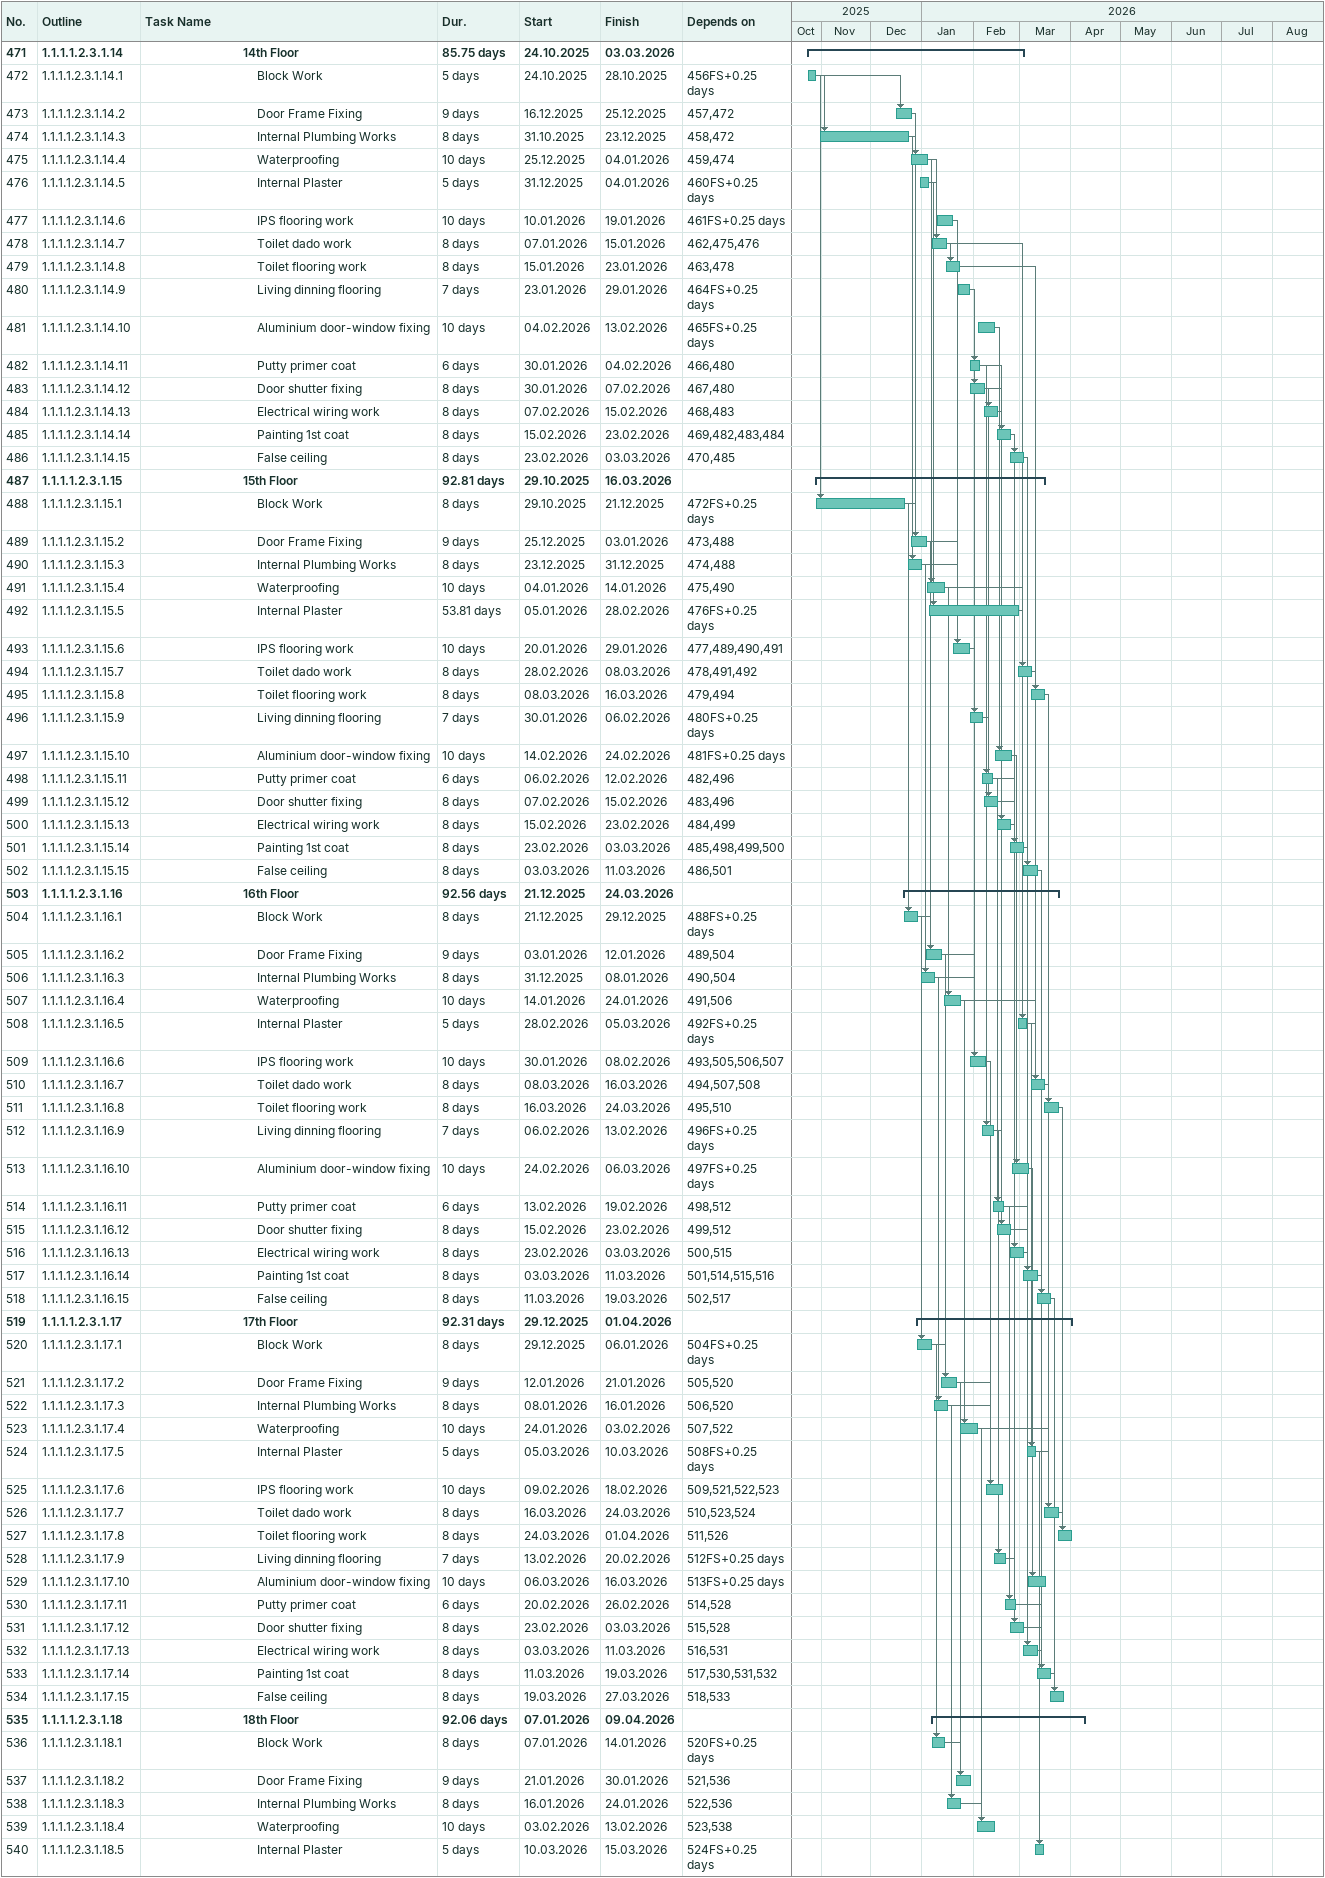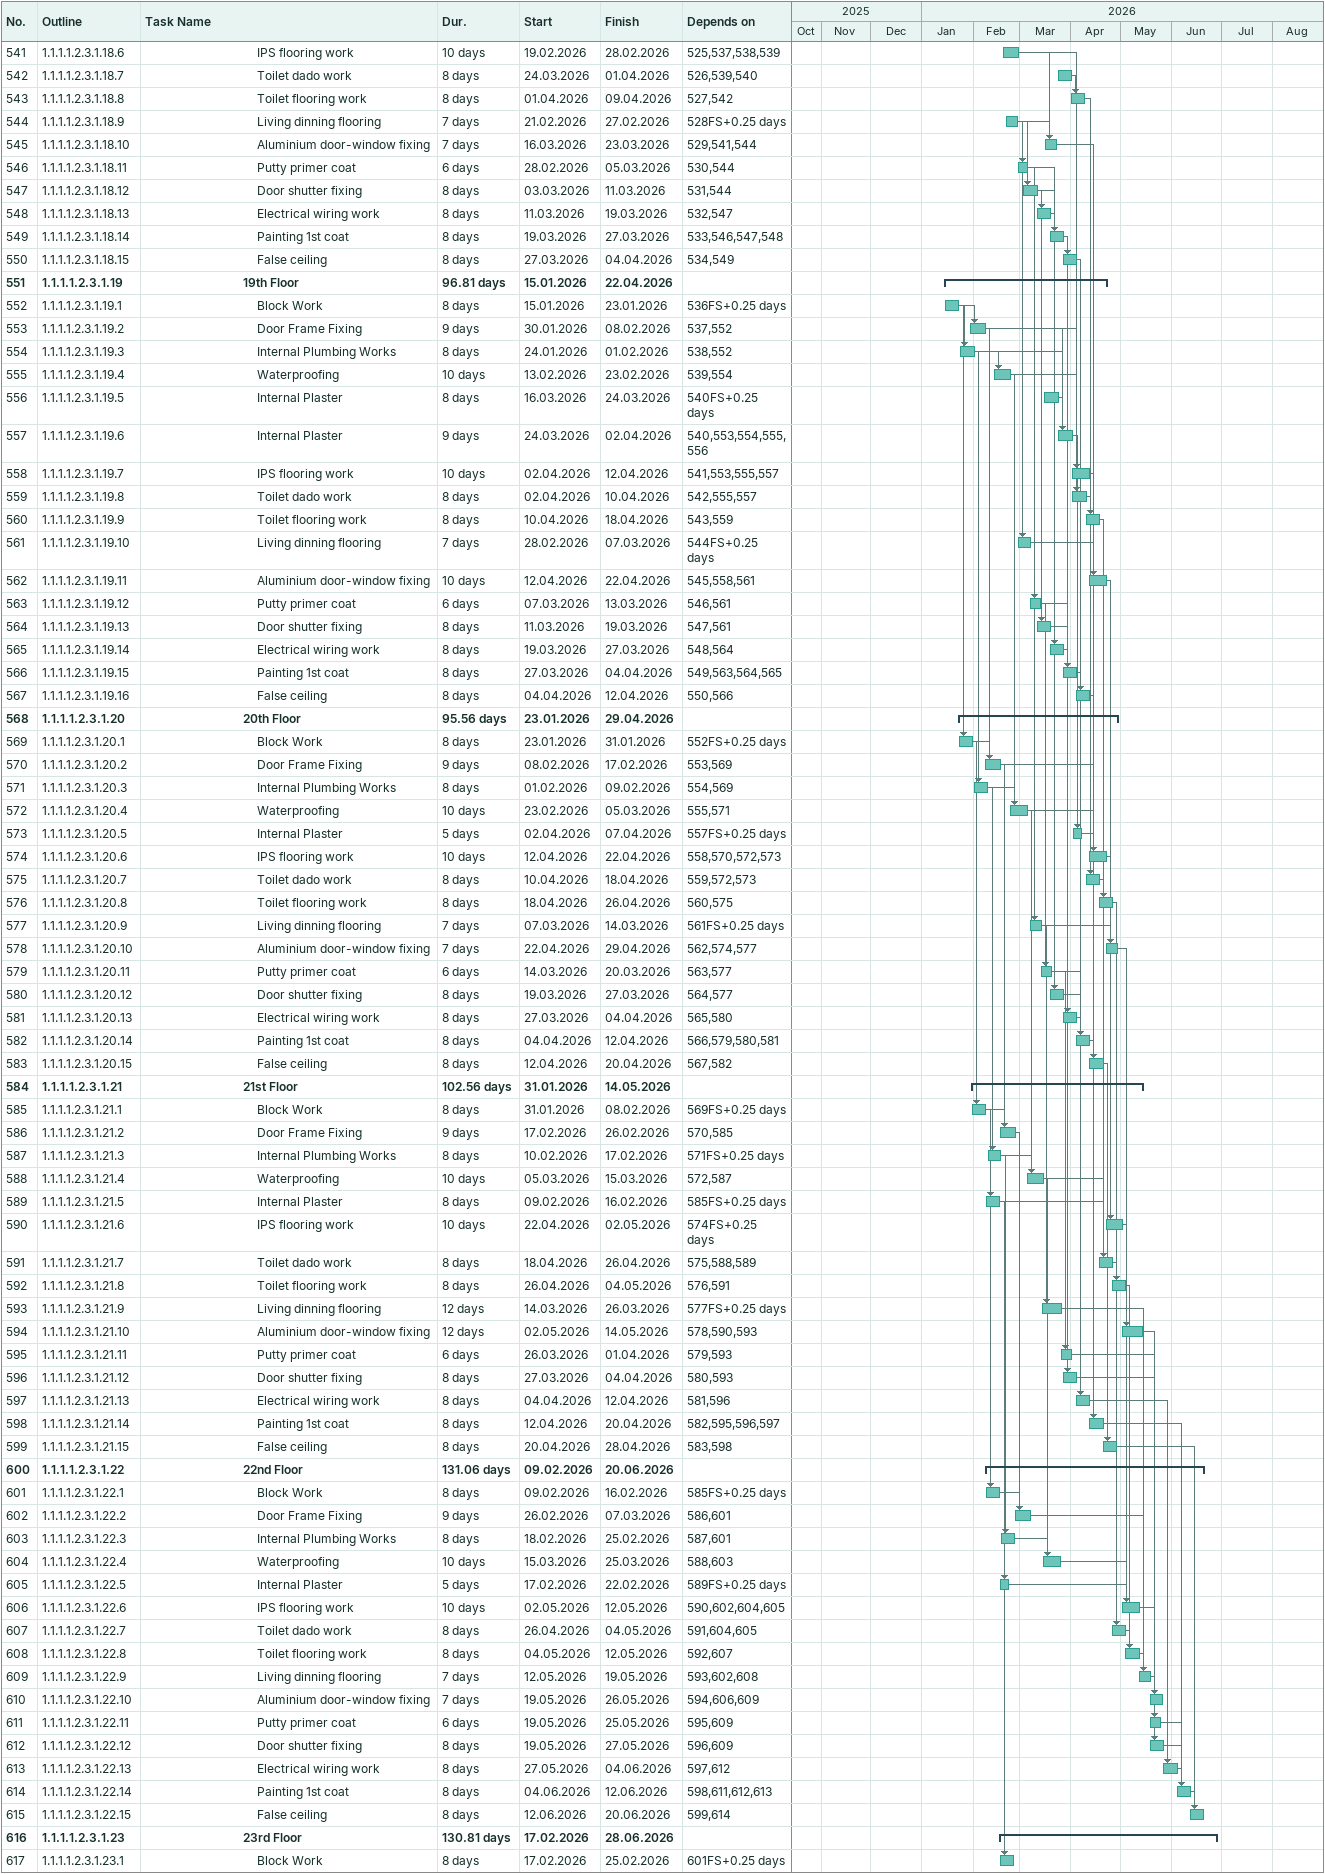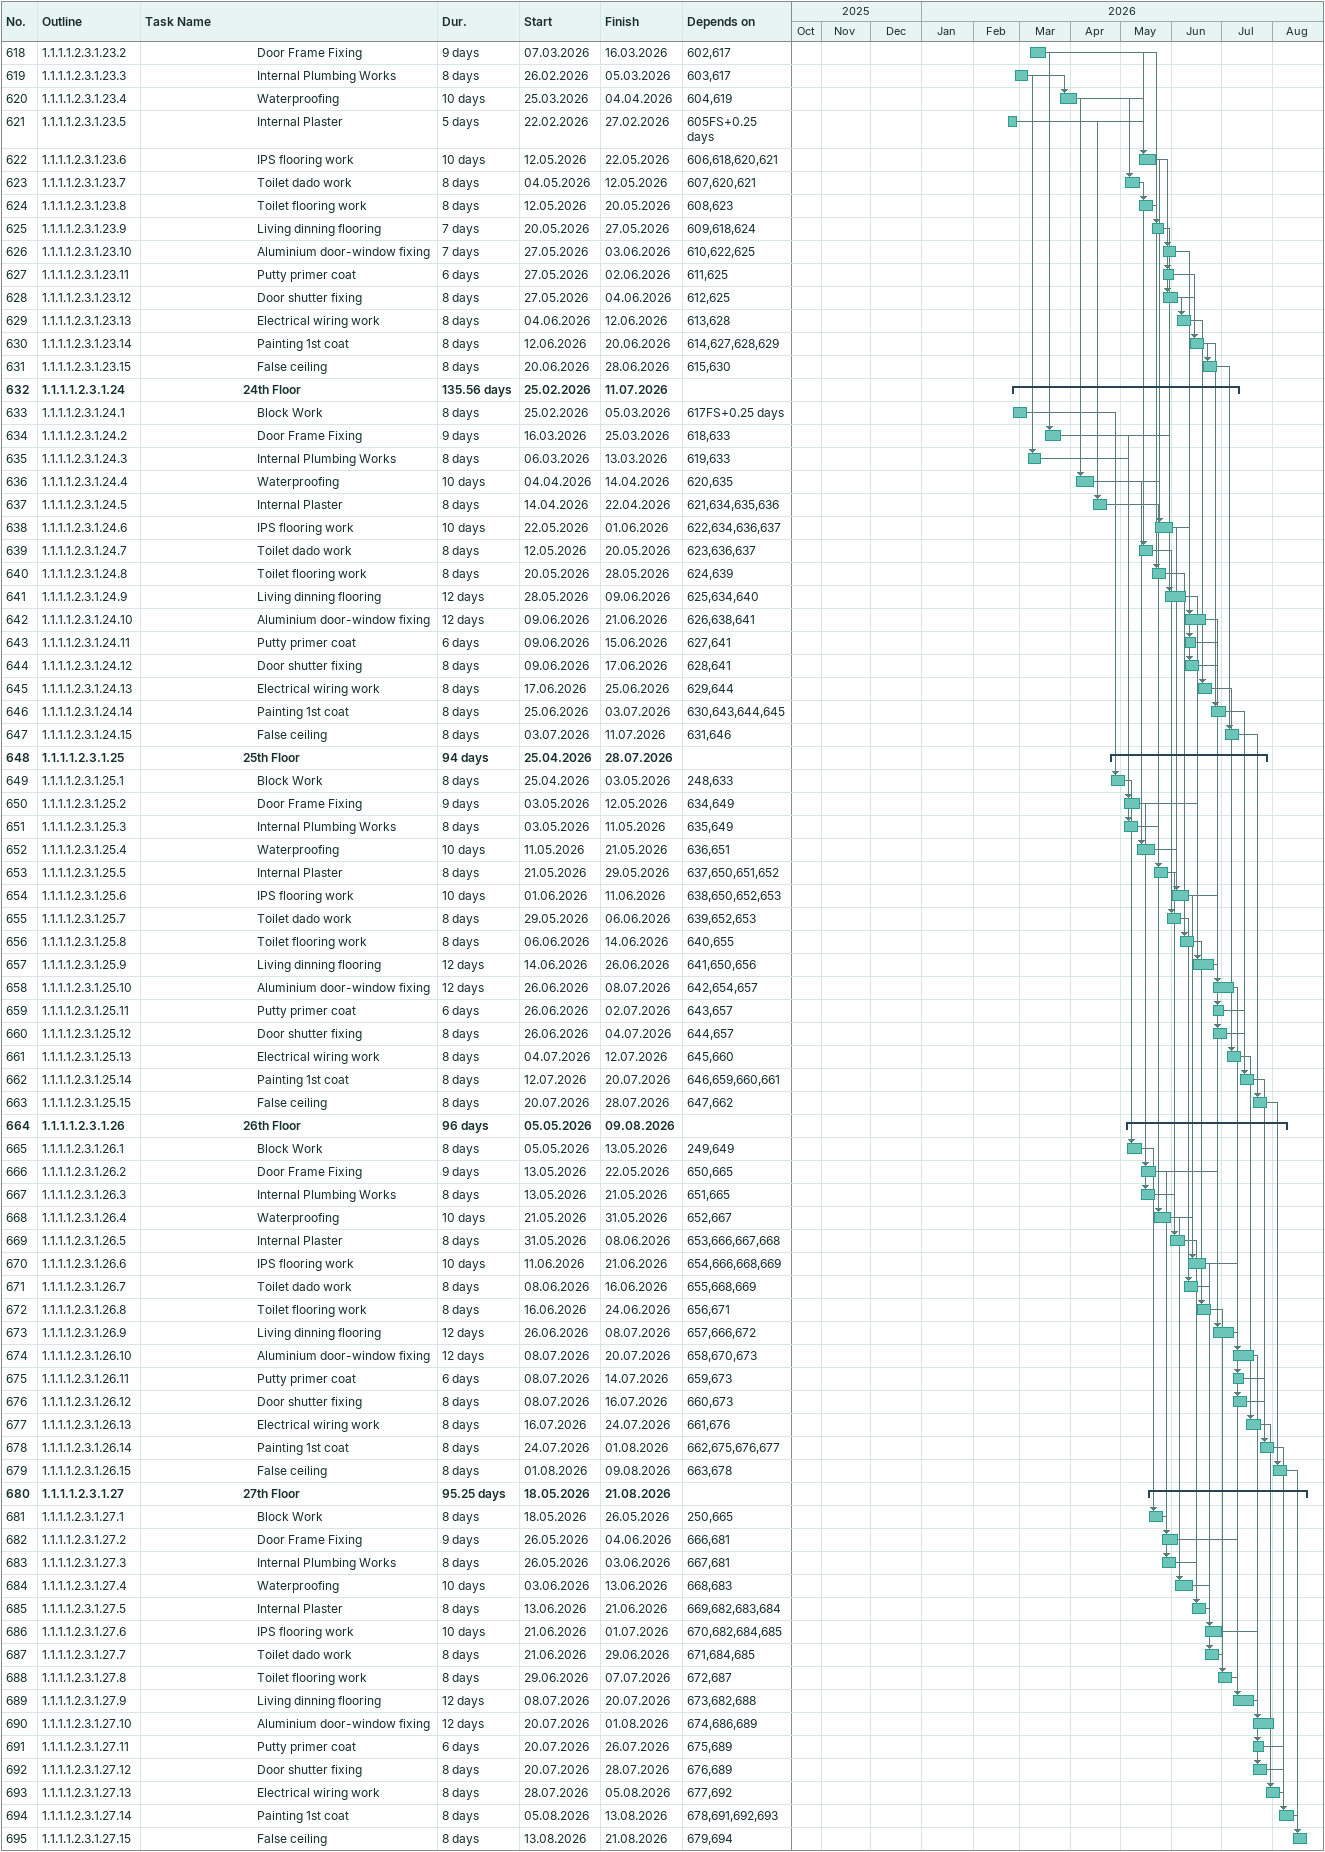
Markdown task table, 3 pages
| ID | WBS | Task | Duration | Start | Finish | Predecessors |
|---|---|---|---|---|---|---|
| 471 | 1.1.1.1.2.3.1.14 | **14th Floor** | 85.75d | 2025-10-24 | 2026-03-03 |  |
| 472 | 1.1.1.1.2.3.1.14.1 | Block Work | 5d | 2025-10-24 | 2025-10-28 | 456FS+0.25d |
| 473 | 1.1.1.1.2.3.1.14.2 | Door Frame Fixing | 9d | 2025-12-16 | 2025-12-25 | 457, 472 |
| 474 | 1.1.1.1.2.3.1.14.3 | Internal Plumbing Works | 8d | 2025-10-31 | 2025-12-23 | 458, 472 |
| 475 | 1.1.1.1.2.3.1.14.4 | Waterproofing | 10d | 2025-12-25 | 2026-01-04 | 459, 474 |
| 476 | 1.1.1.1.2.3.1.14.5 | Internal Plaster | 5d | 2025-12-31 | 2026-01-04 | 460FS+0.25d |
| 477 | 1.1.1.1.2.3.1.14.6 | IPS flooring work | 10d | 2026-01-10 | 2026-01-19 | 461FS+0.25d |
| 478 | 1.1.1.1.2.3.1.14.7 | Toilet dado work | 8d | 2026-01-07 | 2026-01-15 | 462, 475, 476 |
| 479 | 1.1.1.1.2.3.1.14.8 | Toilet flooring work | 8d | 2026-01-15 | 2026-01-23 | 463, 478 |
| 480 | 1.1.1.1.2.3.1.14.9 | Living dinning flooring | 7d | 2026-01-23 | 2026-01-29 | 464FS+0.25d |
| 481 | 1.1.1.1.2.3.1.14.10 | Aluminium door-window fixing | 10d | 2026-02-04 | 2026-02-13 | 465FS+0.25d |
| 482 | 1.1.1.1.2.3.1.14.11 | Putty primer coat | 6d | 2026-01-30 | 2026-02-04 | 466, 480 |
| 483 | 1.1.1.1.2.3.1.14.12 | Door shutter fixing | 8d | 2026-01-30 | 2026-02-07 | 467, 480 |
| 484 | 1.1.1.1.2.3.1.14.13 | Electrical wiring work | 8d | 2026-02-07 | 2026-02-15 | 468, 483 |
| 485 | 1.1.1.1.2.3.1.14.14 | Painting 1st coat | 8d | 2026-02-15 | 2026-02-23 | 469, 482, 483, 484 |
| 486 | 1.1.1.1.2.3.1.14.15 | False ceiling | 8d | 2026-02-23 | 2026-03-03 | 470, 485 |
| 487 | 1.1.1.1.2.3.1.15 | **15th Floor** | 92.81d | 2025-10-29 | 2026-03-16 |  |
| 488 | 1.1.1.1.2.3.1.15.1 | Block Work | 8d | 2025-10-29 | 2025-12-21 | 472FS+0.25d |
| 489 | 1.1.1.1.2.3.1.15.2 | Door Frame Fixing | 9d | 2025-12-25 | 2026-01-03 | 473, 488 |
| 490 | 1.1.1.1.2.3.1.15.3 | Internal Plumbing Works | 8d | 2025-12-23 | 2025-12-31 | 474, 488 |
| 491 | 1.1.1.1.2.3.1.15.4 | Waterproofing | 10d | 2026-01-04 | 2026-01-14 | 475, 490 |
| 492 | 1.1.1.1.2.3.1.15.5 | Internal Plaster | 53.81d | 2026-01-05 | 2026-02-28 | 476FS+0.25d |
| 493 | 1.1.1.1.2.3.1.15.6 | IPS flooring work | 10d | 2026-01-20 | 2026-01-29 | 477, 489, 490, 491 |
| 494 | 1.1.1.1.2.3.1.15.7 | Toilet dado work | 8d | 2026-02-28 | 2026-03-08 | 478, 491, 492 |
| 495 | 1.1.1.1.2.3.1.15.8 | Toilet flooring work | 8d | 2026-03-08 | 2026-03-16 | 479, 494 |
| 496 | 1.1.1.1.2.3.1.15.9 | Living dinning flooring | 7d | 2026-01-30 | 2026-02-06 | 480FS+0.25d |
| 497 | 1.1.1.1.2.3.1.15.10 | Aluminium door-window fixing | 10d | 2026-02-14 | 2026-02-24 | 481FS+0.25d |
| 498 | 1.1.1.1.2.3.1.15.11 | Putty primer coat | 6d | 2026-02-06 | 2026-02-12 | 482, 496 |
| 499 | 1.1.1.1.2.3.1.15.12 | Door shutter fixing | 8d | 2026-02-07 | 2026-02-15 | 483, 496 |
| 500 | 1.1.1.1.2.3.1.15.13 | Electrical wiring work | 8d | 2026-02-15 | 2026-02-23 | 484, 499 |
| 501 | 1.1.1.1.2.3.1.15.14 | Painting 1st coat | 8d | 2026-02-23 | 2026-03-03 | 485, 498, 499, 500 |
| 502 | 1.1.1.1.2.3.1.15.15 | False ceiling | 8d | 2026-03-03 | 2026-03-11 | 486, 501 |
| 503 | 1.1.1.1.2.3.1.16 | **16th Floor** | 92.56d | 2025-12-21 | 2026-03-24 |  |
| 504 | 1.1.1.1.2.3.1.16.1 | Block Work | 8d | 2025-12-21 | 2025-12-29 | 488FS+0.25d |
| 505 | 1.1.1.1.2.3.1.16.2 | Door Frame Fixing | 9d | 2026-01-03 | 2026-01-12 | 489, 504 |
| 506 | 1.1.1.1.2.3.1.16.3 | Internal Plumbing Works | 8d | 2025-12-31 | 2026-01-08 | 490, 504 |
| 507 | 1.1.1.1.2.3.1.16.4 | Waterproofing | 10d | 2026-01-14 | 2026-01-24 | 491, 506 |
| 508 | 1.1.1.1.2.3.1.16.5 | Internal Plaster | 5d | 2026-02-28 | 2026-03-05 | 492FS+0.25d |
| 509 | 1.1.1.1.2.3.1.16.6 | IPS flooring work | 10d | 2026-01-30 | 2026-02-08 | 493, 505, 506, 507 |
| 510 | 1.1.1.1.2.3.1.16.7 | Toilet dado work | 8d | 2026-03-08 | 2026-03-16 | 494, 507, 508 |
| 511 | 1.1.1.1.2.3.1.16.8 | Toilet flooring work | 8d | 2026-03-16 | 2026-03-24 | 495, 510 |
| 512 | 1.1.1.1.2.3.1.16.9 | Living dinning flooring | 7d | 2026-02-06 | 2026-02-13 | 496FS+0.25d |
| 513 | 1.1.1.1.2.3.1.16.10 | Aluminium door-window fixing | 10d | 2026-02-24 | 2026-03-06 | 497FS+0.25d |
| 514 | 1.1.1.1.2.3.1.16.11 | Putty primer coat | 6d | 2026-02-13 | 2026-02-19 | 498, 512 |
| 515 | 1.1.1.1.2.3.1.16.12 | Door shutter fixing | 8d | 2026-02-15 | 2026-02-23 | 499, 512 |
| 516 | 1.1.1.1.2.3.1.16.13 | Electrical wiring work | 8d | 2026-02-23 | 2026-03-03 | 500, 515 |
| 517 | 1.1.1.1.2.3.1.16.14 | Painting 1st coat | 8d | 2026-03-03 | 2026-03-11 | 501, 514, 515, 516 |
| 518 | 1.1.1.1.2.3.1.16.15 | False ceiling | 8d | 2026-03-11 | 2026-03-19 | 502, 517 |
| 519 | 1.1.1.1.2.3.1.17 | **17th Floor** | 92.31d | 2025-12-29 | 2026-04-01 |  |
| 520 | 1.1.1.1.2.3.1.17.1 | Block Work | 8d | 2025-12-29 | 2026-01-06 | 504FS+0.25d |
| 521 | 1.1.1.1.2.3.1.17.2 | Door Frame Fixing | 9d | 2026-01-12 | 2026-01-21 | 505, 520 |
| 522 | 1.1.1.1.2.3.1.17.3 | Internal Plumbing Works | 8d | 2026-01-08 | 2026-01-16 | 506, 520 |
| 523 | 1.1.1.1.2.3.1.17.4 | Waterproofing | 10d | 2026-01-24 | 2026-02-03 | 507, 522 |
| 524 | 1.1.1.1.2.3.1.17.5 | Internal Plaster | 5d | 2026-03-05 | 2026-03-10 | 508FS+0.25d |
| 525 | 1.1.1.1.2.3.1.17.6 | IPS flooring work | 10d | 2026-02-09 | 2026-02-18 | 509, 521, 522, 523 |
| 526 | 1.1.1.1.2.3.1.17.7 | Toilet dado work | 8d | 2026-03-16 | 2026-03-24 | 510, 523, 524 |
| 527 | 1.1.1.1.2.3.1.17.8 | Toilet flooring work | 8d | 2026-03-24 | 2026-04-01 | 511, 526 |
| 528 | 1.1.1.1.2.3.1.17.9 | Living dinning flooring | 7d | 2026-02-13 | 2026-02-20 | 512FS+0.25d |
| 529 | 1.1.1.1.2.3.1.17.10 | Aluminium door-window fixing | 10d | 2026-03-06 | 2026-03-16 | 513FS+0.25d |
| 530 | 1.1.1.1.2.3.1.17.11 | Putty primer coat | 6d | 2026-02-20 | 2026-02-26 | 514, 528 |
| 531 | 1.1.1.1.2.3.1.17.12 | Door shutter fixing | 8d | 2026-02-23 | 2026-03-03 | 515, 528 |
| 532 | 1.1.1.1.2.3.1.17.13 | Electrical wiring work | 8d | 2026-03-03 | 2026-03-11 | 516, 531 |
| 533 | 1.1.1.1.2.3.1.17.14 | Painting 1st coat | 8d | 2026-03-11 | 2026-03-19 | 517, 530, 531, 532 |
| 534 | 1.1.1.1.2.3.1.17.15 | False ceiling | 8d | 2026-03-19 | 2026-03-27 | 518, 533 |
| 535 | 1.1.1.1.2.3.1.18 | **18th Floor** | 92.06d | 2026-01-07 | 2026-04-09 |  |
| 536 | 1.1.1.1.2.3.1.18.1 | Block Work | 8d | 2026-01-07 | 2026-01-14 | 520FS+0.25d |
| 537 | 1.1.1.1.2.3.1.18.2 | Door Frame Fixing | 9d | 2026-01-21 | 2026-01-30 | 521, 536 |
| 538 | 1.1.1.1.2.3.1.18.3 | Internal Plumbing Works | 8d | 2026-01-16 | 2026-01-24 | 522, 536 |
| 539 | 1.1.1.1.2.3.1.18.4 | Waterproofing | 10d | 2026-02-03 | 2026-02-13 | 523, 538 |
| 540 | 1.1.1.1.2.3.1.18.5 | Internal Plaster | 5d | 2026-03-10 | 2026-03-15 | 524FS+0.25d |
| 541 | 1.1.1.1.2.3.1.18.6 | IPS flooring work | 10d | 2026-02-19 | 2026-02-28 | 525, 537, 538, 539 |
| 542 | 1.1.1.1.2.3.1.18.7 | Toilet dado work | 8d | 2026-03-24 | 2026-04-01 | 526, 539, 540 |
| 543 | 1.1.1.1.2.3.1.18.8 | Toilet flooring work | 8d | 2026-04-01 | 2026-04-09 | 527, 542 |
| 544 | 1.1.1.1.2.3.1.18.9 | Living dinning flooring | 7d | 2026-02-21 | 2026-02-27 | 528FS+0.25d |
| 545 | 1.1.1.1.2.3.1.18.10 | Aluminium door-window fixing | 7d | 2026-03-16 | 2026-03-23 | 529, 541, 544 |
| 546 | 1.1.1.1.2.3.1.18.11 | Putty primer coat | 6d | 2026-02-28 | 2026-03-05 | 530, 544 |
| 547 | 1.1.1.1.2.3.1.18.12 | Door shutter fixing | 8d | 2026-03-03 | 2026-03-11 | 531, 544 |
| 548 | 1.1.1.1.2.3.1.18.13 | Electrical wiring work | 8d | 2026-03-11 | 2026-03-19 | 532, 547 |
| 549 | 1.1.1.1.2.3.1.18.14 | Painting 1st coat | 8d | 2026-03-19 | 2026-03-27 | 533, 546, 547, 548 |
| 550 | 1.1.1.1.2.3.1.18.15 | False ceiling | 8d | 2026-03-27 | 2026-04-04 | 534, 549 |
| 551 | 1.1.1.1.2.3.1.19 | **19th Floor** | 96.81d | 2026-01-15 | 2026-04-22 |  |
| 552 | 1.1.1.1.2.3.1.19.1 | Block Work | 8d | 2026-01-15 | 2026-01-23 | 536FS+0.25d |
| 553 | 1.1.1.1.2.3.1.19.2 | Door Frame Fixing | 9d | 2026-01-30 | 2026-02-08 | 537, 552 |
| 554 | 1.1.1.1.2.3.1.19.3 | Internal Plumbing Works | 8d | 2026-01-24 | 2026-02-01 | 538, 552 |
| 555 | 1.1.1.1.2.3.1.19.4 | Waterproofing | 10d | 2026-02-13 | 2026-02-23 | 539, 554 |
| 556 | 1.1.1.1.2.3.1.19.5 | Internal Plaster | 8d | 2026-03-16 | 2026-03-24 | 540FS+0.25d |
| 557 | 1.1.1.1.2.3.1.19.6 | Internal Plaster | 9d | 2026-03-24 | 2026-04-02 | 540, 553, 554, 555, 556 |
| 558 | 1.1.1.1.2.3.1.19.7 | IPS flooring work | 10d | 2026-04-02 | 2026-04-12 | 541, 553, 555, 557 |
| 559 | 1.1.1.1.2.3.1.19.8 | Toilet dado work | 8d | 2026-04-02 | 2026-04-10 | 542, 555, 557 |
| 560 | 1.1.1.1.2.3.1.19.9 | Toilet flooring work | 8d | 2026-04-10 | 2026-04-18 | 543, 559 |
| 561 | 1.1.1.1.2.3.1.19.10 | Living dinning flooring | 7d | 2026-02-28 | 2026-03-07 | 544FS+0.25d |
| 562 | 1.1.1.1.2.3.1.19.11 | Aluminium door-window fixing | 10d | 2026-04-12 | 2026-04-22 | 545, 558, 561 |
| 563 | 1.1.1.1.2.3.1.19.12 | Putty primer coat | 6d | 2026-03-07 | 2026-03-13 | 546, 561 |
| 564 | 1.1.1.1.2.3.1.19.13 | Door shutter fixing | 8d | 2026-03-11 | 2026-03-19 | 547, 561 |
| 565 | 1.1.1.1.2.3.1.19.14 | Electrical wiring work | 8d | 2026-03-19 | 2026-03-27 | 548, 564 |
| 566 | 1.1.1.1.2.3.1.19.15 | Painting 1st coat | 8d | 2026-03-27 | 2026-04-04 | 549, 563, 564, 565 |
| 567 | 1.1.1.1.2.3.1.19.16 | False ceiling | 8d | 2026-04-04 | 2026-04-12 | 550, 566 |
| 568 | 1.1.1.1.2.3.1.20 | **20th Floor** | 95.56d | 2026-01-23 | 2026-04-29 |  |
| 569 | 1.1.1.1.2.3.1.20.1 | Block Work | 8d | 2026-01-23 | 2026-01-31 | 552FS+0.25d |
| 570 | 1.1.1.1.2.3.1.20.2 | Door Frame Fixing | 9d | 2026-02-08 | 2026-02-17 | 553, 569 |
| 571 | 1.1.1.1.2.3.1.20.3 | Internal Plumbing Works | 8d | 2026-02-01 | 2026-02-09 | 554, 569 |
| 572 | 1.1.1.1.2.3.1.20.4 | Waterproofing | 10d | 2026-02-23 | 2026-03-05 | 555, 571 |
| 573 | 1.1.1.1.2.3.1.20.5 | Internal Plaster | 5d | 2026-04-02 | 2026-04-07 | 557FS+0.25d |
| 574 | 1.1.1.1.2.3.1.20.6 | IPS flooring work | 10d | 2026-04-12 | 2026-04-22 | 558, 570, 572, 573 |
| 575 | 1.1.1.1.2.3.1.20.7 | Toilet dado work | 8d | 2026-04-10 | 2026-04-18 | 559, 572, 573 |
| 576 | 1.1.1.1.2.3.1.20.8 | Toilet flooring work | 8d | 2026-04-18 | 2026-04-26 | 560, 575 |
| 577 | 1.1.1.1.2.3.1.20.9 | Living dinning flooring | 7d | 2026-03-07 | 2026-03-14 | 561FS+0.25d |
| 578 | 1.1.1.1.2.3.1.20.10 | Aluminium door-window fixing | 7d | 2026-04-22 | 2026-04-29 | 562, 574, 577 |
| 579 | 1.1.1.1.2.3.1.20.11 | Putty primer coat | 6d | 2026-03-14 | 2026-03-20 | 563, 577 |
| 580 | 1.1.1.1.2.3.1.20.12 | Door shutter fixing | 8d | 2026-03-19 | 2026-03-27 | 564, 577 |
| 581 | 1.1.1.1.2.3.1.20.13 | Electrical wiring work | 8d | 2026-03-27 | 2026-04-04 | 565, 580 |
| 582 | 1.1.1.1.2.3.1.20.14 | Painting 1st coat | 8d | 2026-04-04 | 2026-04-12 | 566, 579, 580, 581 |
| 583 | 1.1.1.1.2.3.1.20.15 | False ceiling | 8d | 2026-04-12 | 2026-04-20 | 567, 582 |
| 584 | 1.1.1.1.2.3.1.21 | **21st Floor** | 102.56d | 2026-01-31 | 2026-05-14 |  |
| 585 | 1.1.1.1.2.3.1.21.1 | Block Work | 8d | 2026-01-31 | 2026-02-08 | 569FS+0.25d |
| 586 | 1.1.1.1.2.3.1.21.2 | Door Frame Fixing | 9d | 2026-02-17 | 2026-02-26 | 570, 585 |
| 587 | 1.1.1.1.2.3.1.21.3 | Internal Plumbing Works | 8d | 2026-02-10 | 2026-02-17 | 571FS+0.25d |
| 588 | 1.1.1.1.2.3.1.21.4 | Waterproofing | 10d | 2026-03-05 | 2026-03-15 | 572, 587 |
| 589 | 1.1.1.1.2.3.1.21.5 | Internal Plaster | 8d | 2026-02-09 | 2026-02-16 | 585FS+0.25d |
| 590 | 1.1.1.1.2.3.1.21.6 | IPS flooring work | 10d | 2026-04-22 | 2026-05-02 | 574FS+0.25d |
| 591 | 1.1.1.1.2.3.1.21.7 | Toilet dado work | 8d | 2026-04-18 | 2026-04-26 | 575, 588, 589 |
| 592 | 1.1.1.1.2.3.1.21.8 | Toilet flooring work | 8d | 2026-04-26 | 2026-05-04 | 576, 591 |
| 593 | 1.1.1.1.2.3.1.21.9 | Living dinning flooring | 12d | 2026-03-14 | 2026-03-26 | 577FS+0.25d |
| 594 | 1.1.1.1.2.3.1.21.10 | Aluminium door-window fixing | 12d | 2026-05-02 | 2026-05-14 | 578, 590, 593 |
| 595 | 1.1.1.1.2.3.1.21.11 | Putty primer coat | 6d | 2026-03-26 | 2026-04-01 | 579, 593 |
| 596 | 1.1.1.1.2.3.1.21.12 | Door shutter fixing | 8d | 2026-03-27 | 2026-04-04 | 580, 593 |
| 597 | 1.1.1.1.2.3.1.21.13 | Electrical wiring work | 8d | 2026-04-04 | 2026-04-12 | 581, 596 |
| 598 | 1.1.1.1.2.3.1.21.14 | Painting 1st coat | 8d | 2026-04-12 | 2026-04-20 | 582, 595, 596, 597 |
| 599 | 1.1.1.1.2.3.1.21.15 | False ceiling | 8d | 2026-04-20 | 2026-04-28 | 583, 598 |
| 600 | 1.1.1.1.2.3.1.22 | **22nd Floor** | 131.06d | 2026-02-09 | 2026-06-20 |  |
| 601 | 1.1.1.1.2.3.1.22.1 | Block Work | 8d | 2026-02-09 | 2026-02-16 | 585FS+0.25d |
| 602 | 1.1.1.1.2.3.1.22.2 | Door Frame Fixing | 9d | 2026-02-26 | 2026-03-07 | 586, 601 |
| 603 | 1.1.1.1.2.3.1.22.3 | Internal Plumbing Works | 8d | 2026-02-18 | 2026-02-25 | 587, 601 |
| 604 | 1.1.1.1.2.3.1.22.4 | Waterproofing | 10d | 2026-03-15 | 2026-03-25 | 588, 603 |
| 605 | 1.1.1.1.2.3.1.22.5 | Internal Plaster | 5d | 2026-02-17 | 2026-02-22 | 589FS+0.25d |
| 606 | 1.1.1.1.2.3.1.22.6 | IPS flooring work | 10d | 2026-05-02 | 2026-05-12 | 590, 602, 604, 605 |
| 607 | 1.1.1.1.2.3.1.22.7 | Toilet dado work | 8d | 2026-04-26 | 2026-05-04 | 591, 604, 605 |
| 608 | 1.1.1.1.2.3.1.22.8 | Toilet flooring work | 8d | 2026-05-04 | 2026-05-12 | 592, 607 |
| 609 | 1.1.1.1.2.3.1.22.9 | Living dinning flooring | 7d | 2026-05-12 | 2026-05-19 | 593, 602, 608 |
| 610 | 1.1.1.1.2.3.1.22.10 | Aluminium door-window fixing | 7d | 2026-05-19 | 2026-05-26 | 594, 606, 609 |
| 611 | 1.1.1.1.2.3.1.22.11 | Putty primer coat | 6d | 2026-05-19 | 2026-05-25 | 595, 609 |
| 612 | 1.1.1.1.2.3.1.22.12 | Door shutter fixing | 8d | 2026-05-19 | 2026-05-27 | 596, 609 |
| 613 | 1.1.1.1.2.3.1.22.13 | Electrical wiring work | 8d | 2026-05-27 | 2026-06-04 | 597, 612 |
| 614 | 1.1.1.1.2.3.1.22.14 | Painting 1st coat | 8d | 2026-06-04 | 2026-06-12 | 598, 611, 612, 613 |
| 615 | 1.1.1.1.2.3.1.22.15 | False ceiling | 8d | 2026-06-12 | 2026-06-20 | 599, 614 |
| 616 | 1.1.1.1.2.3.1.23 | **23rd Floor** | 130.81d | 2026-02-17 | 2026-06-28 |  |
| 617 | 1.1.1.1.2.3.1.23.1 | Block Work | 8d | 2026-02-17 | 2026-02-25 | 601FS+0.25d |
| 618 | 1.1.1.1.2.3.1.23.2 | Door Frame Fixing | 9d | 2026-03-07 | 2026-03-16 | 602, 617 |
| 619 | 1.1.1.1.2.3.1.23.3 | Internal Plumbing Works | 8d | 2026-02-26 | 2026-03-05 | 603, 617 |
| 620 | 1.1.1.1.2.3.1.23.4 | Waterproofing | 10d | 2026-03-25 | 2026-04-04 | 604, 619 |
| 621 | 1.1.1.1.2.3.1.23.5 | Internal Plaster | 5d | 2026-02-22 | 2026-02-27 | 605FS+0.25d |
| 622 | 1.1.1.1.2.3.1.23.6 | IPS flooring work | 10d | 2026-05-12 | 2026-05-22 | 606, 618, 620, 621 |
| 623 | 1.1.1.1.2.3.1.23.7 | Toilet dado work | 8d | 2026-05-04 | 2026-05-12 | 607, 620, 621 |
| 624 | 1.1.1.1.2.3.1.23.8 | Toilet flooring work | 8d | 2026-05-12 | 2026-05-20 | 608, 623 |
| 625 | 1.1.1.1.2.3.1.23.9 | Living dinning flooring | 7d | 2026-05-20 | 2026-05-27 | 609, 618, 624 |
| 626 | 1.1.1.1.2.3.1.23.10 | Aluminium door-window fixing | 7d | 2026-05-27 | 2026-06-03 | 610, 622, 625 |
| 627 | 1.1.1.1.2.3.1.23.11 | Putty primer coat | 6d | 2026-05-27 | 2026-06-02 | 611, 625 |
| 628 | 1.1.1.1.2.3.1.23.12 | Door shutter fixing | 8d | 2026-05-27 | 2026-06-04 | 612, 625 |
| 629 | 1.1.1.1.2.3.1.23.13 | Electrical wiring work | 8d | 2026-06-04 | 2026-06-12 | 613, 628 |
| 630 | 1.1.1.1.2.3.1.23.14 | Painting 1st coat | 8d | 2026-06-12 | 2026-06-20 | 614, 627, 628, 629 |
| 631 | 1.1.1.1.2.3.1.23.15 | False ceiling | 8d | 2026-06-20 | 2026-06-28 | 615, 630 |
| 632 | 1.1.1.1.2.3.1.24 | **24th Floor** | 135.56d | 2026-02-25 | 2026-07-11 |  |
| 633 | 1.1.1.1.2.3.1.24.1 | Block Work | 8d | 2026-02-25 | 2026-03-05 | 617FS+0.25d |
| 634 | 1.1.1.1.2.3.1.24.2 | Door Frame Fixing | 9d | 2026-03-16 | 2026-03-25 | 618, 633 |
| 635 | 1.1.1.1.2.3.1.24.3 | Internal Plumbing Works | 8d | 2026-03-06 | 2026-03-13 | 619, 633 |
| 636 | 1.1.1.1.2.3.1.24.4 | Waterproofing | 10d | 2026-04-04 | 2026-04-14 | 620, 635 |
| 637 | 1.1.1.1.2.3.1.24.5 | Internal Plaster | 8d | 2026-04-14 | 2026-04-22 | 621, 634, 635, 636 |
| 638 | 1.1.1.1.2.3.1.24.6 | IPS flooring work | 10d | 2026-05-22 | 2026-06-01 | 622, 634, 636, 637 |
| 639 | 1.1.1.1.2.3.1.24.7 | Toilet dado work | 8d | 2026-05-12 | 2026-05-20 | 623, 636, 637 |
| 640 | 1.1.1.1.2.3.1.24.8 | Toilet flooring work | 8d | 2026-05-20 | 2026-05-28 | 624, 639 |
| 641 | 1.1.1.1.2.3.1.24.9 | Living dinning flooring | 12d | 2026-05-28 | 2026-06-09 | 625, 634, 640 |
| 642 | 1.1.1.1.2.3.1.24.10 | Aluminium door-window fixing | 12d | 2026-06-09 | 2026-06-21 | 626, 638, 641 |
| 643 | 1.1.1.1.2.3.1.24.11 | Putty primer coat | 6d | 2026-06-09 | 2026-06-15 | 627, 641 |
| 644 | 1.1.1.1.2.3.1.24.12 | Door shutter fixing | 8d | 2026-06-09 | 2026-06-17 | 628, 641 |
| 645 | 1.1.1.1.2.3.1.24.13 | Electrical wiring work | 8d | 2026-06-17 | 2026-06-25 | 629, 644 |
| 646 | 1.1.1.1.2.3.1.24.14 | Painting 1st coat | 8d | 2026-06-25 | 2026-07-03 | 630, 643, 644, 645 |
| 647 | 1.1.1.1.2.3.1.24.15 | False ceiling | 8d | 2026-07-03 | 2026-07-11 | 631, 646 |
| 648 | 1.1.1.1.2.3.1.25 | **25th Floor** | 94d | 2026-04-25 | 2026-07-28 |  |
| 649 | 1.1.1.1.2.3.1.25.1 | Block Work | 8d | 2026-04-25 | 2026-05-03 | 248, 633 |
| 650 | 1.1.1.1.2.3.1.25.2 | Door Frame Fixing | 9d | 2026-05-03 | 2026-05-12 | 634, 649 |
| 651 | 1.1.1.1.2.3.1.25.3 | Internal Plumbing Works | 8d | 2026-05-03 | 2026-05-11 | 635, 649 |
| 652 | 1.1.1.1.2.3.1.25.4 | Waterproofing | 10d | 2026-05-11 | 2026-05-21 | 636, 651 |
| 653 | 1.1.1.1.2.3.1.25.5 | Internal Plaster | 8d | 2026-05-21 | 2026-05-29 | 637, 650, 651, 652 |
| 654 | 1.1.1.1.2.3.1.25.6 | IPS flooring work | 10d | 2026-06-01 | 2026-06-11 | 638, 650, 652, 653 |
| 655 | 1.1.1.1.2.3.1.25.7 | Toilet dado work | 8d | 2026-05-29 | 2026-06-06 | 639, 652, 653 |
| 656 | 1.1.1.1.2.3.1.25.8 | Toilet flooring work | 8d | 2026-06-06 | 2026-06-14 | 640, 655 |
| 657 | 1.1.1.1.2.3.1.25.9 | Living dinning flooring | 12d | 2026-06-14 | 2026-06-26 | 641, 650, 656 |
| 658 | 1.1.1.1.2.3.1.25.10 | Aluminium door-window fixing | 12d | 2026-06-26 | 2026-07-08 | 642, 654, 657 |
| 659 | 1.1.1.1.2.3.1.25.11 | Putty primer coat | 6d | 2026-06-26 | 2026-07-02 | 643, 657 |
| 660 | 1.1.1.1.2.3.1.25.12 | Door shutter fixing | 8d | 2026-06-26 | 2026-07-04 | 644, 657 |
| 661 | 1.1.1.1.2.3.1.25.13 | Electrical wiring work | 8d | 2026-07-04 | 2026-07-12 | 645, 660 |
| 662 | 1.1.1.1.2.3.1.25.14 | Painting 1st coat | 8d | 2026-07-12 | 2026-07-20 | 646, 659, 660, 661 |
| 663 | 1.1.1.1.2.3.1.25.15 | False ceiling | 8d | 2026-07-20 | 2026-07-28 | 647, 662 |
| 664 | 1.1.1.1.2.3.1.26 | **26th Floor** | 96d | 2026-05-05 | 2026-08-09 |  |
| 665 | 1.1.1.1.2.3.1.26.1 | Block Work | 8d | 2026-05-05 | 2026-05-13 | 249, 649 |
| 666 | 1.1.1.1.2.3.1.26.2 | Door Frame Fixing | 9d | 2026-05-13 | 2026-05-22 | 650, 665 |
| 667 | 1.1.1.1.2.3.1.26.3 | Internal Plumbing Works | 8d | 2026-05-13 | 2026-05-21 | 651, 665 |
| 668 | 1.1.1.1.2.3.1.26.4 | Waterproofing | 10d | 2026-05-21 | 2026-05-31 | 652, 667 |
| 669 | 1.1.1.1.2.3.1.26.5 | Internal Plaster | 8d | 2026-05-31 | 2026-06-08 | 653, 666, 667, 668 |
| 670 | 1.1.1.1.2.3.1.26.6 | IPS flooring work | 10d | 2026-06-11 | 2026-06-21 | 654, 666, 668, 669 |
| 671 | 1.1.1.1.2.3.1.26.7 | Toilet dado work | 8d | 2026-06-08 | 2026-06-16 | 655, 668, 669 |
| 672 | 1.1.1.1.2.3.1.26.8 | Toilet flooring work | 8d | 2026-06-16 | 2026-06-24 | 656, 671 |
| 673 | 1.1.1.1.2.3.1.26.9 | Living dinning flooring | 12d | 2026-06-26 | 2026-07-08 | 657, 666, 672 |
| 674 | 1.1.1.1.2.3.1.26.10 | Aluminium door-window fixing | 12d | 2026-07-08 | 2026-07-20 | 658, 670, 673 |
| 675 | 1.1.1.1.2.3.1.26.11 | Putty primer coat | 6d | 2026-07-08 | 2026-07-14 | 659, 673 |
| 676 | 1.1.1.1.2.3.1.26.12 | Door shutter fixing | 8d | 2026-07-08 | 2026-07-16 | 660, 673 |
| 677 | 1.1.1.1.2.3.1.26.13 | Electrical wiring work | 8d | 2026-07-16 | 2026-07-24 | 661, 676 |
| 678 | 1.1.1.1.2.3.1.26.14 | Painting 1st coat | 8d | 2026-07-24 | 2026-08-01 | 662, 675, 676, 677 |
| 679 | 1.1.1.1.2.3.1.26.15 | False ceiling | 8d | 2026-08-01 | 2026-08-09 | 663, 678 |
| 680 | 1.1.1.1.2.3.1.27 | **27th Floor** | 95.25d | 2026-05-18 | 2026-08-21 |  |
| 681 | 1.1.1.1.2.3.1.27.1 | Block Work | 8d | 2026-05-18 | 2026-05-26 | 250, 665 |
| 682 | 1.1.1.1.2.3.1.27.2 | Door Frame Fixing | 9d | 2026-05-26 | 2026-06-04 | 666, 681 |
| 683 | 1.1.1.1.2.3.1.27.3 | Internal Plumbing Works | 8d | 2026-05-26 | 2026-06-03 | 667, 681 |
| 684 | 1.1.1.1.2.3.1.27.4 | Waterproofing | 10d | 2026-06-03 | 2026-06-13 | 668, 683 |
| 685 | 1.1.1.1.2.3.1.27.5 | Internal Plaster | 8d | 2026-06-13 | 2026-06-21 | 669, 682, 683, 684 |
| 686 | 1.1.1.1.2.3.1.27.6 | IPS flooring work | 10d | 2026-06-21 | 2026-07-01 | 670, 682, 684, 685 |
| 687 | 1.1.1.1.2.3.1.27.7 | Toilet dado work | 8d | 2026-06-21 | 2026-06-29 | 671, 684, 685 |
| 688 | 1.1.1.1.2.3.1.27.8 | Toilet flooring work | 8d | 2026-06-29 | 2026-07-07 | 672, 687 |
| 689 | 1.1.1.1.2.3.1.27.9 | Living dinning flooring | 12d | 2026-07-08 | 2026-07-20 | 673, 682, 688 |
| 690 | 1.1.1.1.2.3.1.27.10 | Aluminium door-window fixing | 12d | 2026-07-20 | 2026-08-01 | 674, 686, 689 |
| 691 | 1.1.1.1.2.3.1.27.11 | Putty primer coat | 6d | 2026-07-20 | 2026-07-26 | 675, 689 |
| 692 | 1.1.1.1.2.3.1.27.12 | Door shutter fixing | 8d | 2026-07-20 | 2026-07-28 | 676, 689 |
| 693 | 1.1.1.1.2.3.1.27.13 | Electrical wiring work | 8d | 2026-07-28 | 2026-08-05 | 677, 692 |
| 694 | 1.1.1.1.2.3.1.27.14 | Painting 1st coat | 8d | 2026-08-05 | 2026-08-13 | 678, 691, 692, 693 |
| 695 | 1.1.1.1.2.3.1.27.15 | False ceiling | 8d | 2026-08-13 | 2026-08-21 | 679, 694 |
